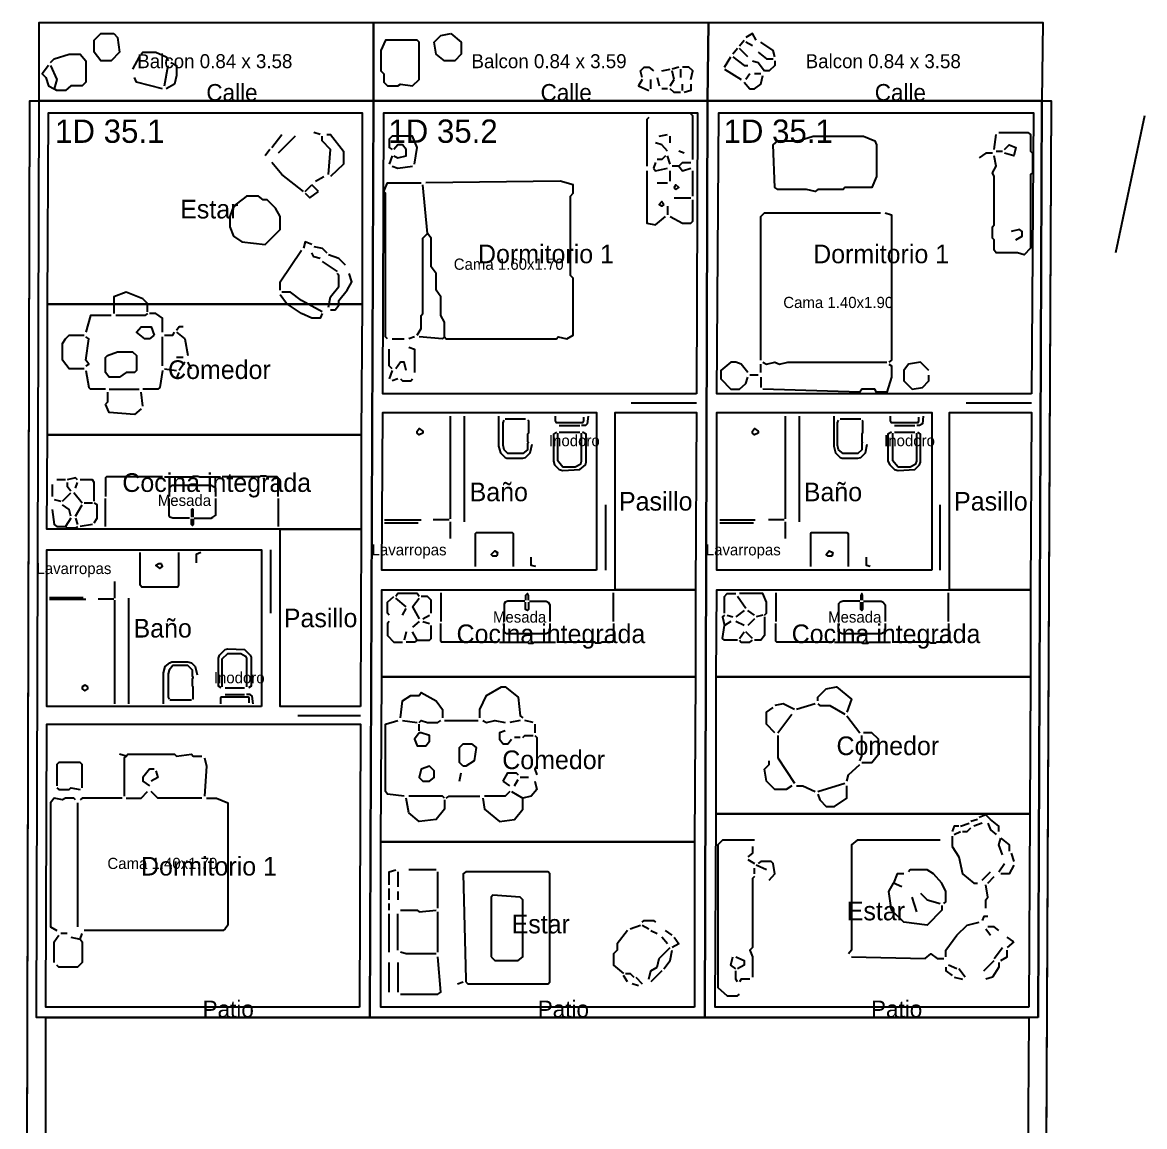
# Model space of a CAD drawing. Header units: metres. Extents: x 0 to 131, y 0 to 32.
# Drawn here: x 0 to 12.02, y 20.22 to 32.05 of the extents above; entities that cross this region are included whole.
import ezdxf

# ---------------------------------------------------------------- set-up
doc = ezdxf.new("R2010")
doc.units = ezdxf.units.M
for name, color, linetype in [('Trazo_Cotas', 9, 'Continuous'), ('Trazo_Entrada', 1, 'Continuous'), ('Trazo_Equipamiento', 8, 'Continuous'), ('Trazo_Estancias', 3, 'Continuous'), ('Trazo_Fachada', 30, 'Continuous'), ('Trazo_Medianeras', 8, 'Continuous'), ('Trazo_Norte', 1, 'Continuous'), ('Trazo_Pasillo', 9, 'Continuous'), ('Trazo_Puertas', 1, 'Continuous'), ('Trazo_Terreno', 7, 'Continuous'), ('Trazo_Unidad', 7, 'Continuous'), ('Trazo_Ventanas', 5, 'Continuous')]:
    doc.layers.add(name, color=color, linetype=linetype)

msp = doc.modelspace()

# ---------------------------------------------------------------- linework, layer by layer
at = {"layer": 'Trazo_Cotas'}
for points in [[(3.76, 31.21), (0.18, 31.21), (0.18, 32.05), (3.76, 32.05)], [(7.34, 31.21), (3.76, 31.21), (3.76, 32.05), (7.35, 32.05)], [(10.92, 31.21), (7.34, 31.21), (7.35, 32.05), (10.93, 32.05)]]:
    msp.add_lwpolyline(points, close=True, dxfattribs=at)
at = {"layer": 'Trazo_Entrada'}
for p, q in [((3.61, 21.39), (2.39, 21.39)), ((5.52, 21.39), (3.84, 21.39)), ((9.1, 21.39), (7.42, 21.39))]:
    msp.add_line(p, q, dxfattribs=at)
at = {"layer": 'Trazo_Equipamiento', "color": 9}
for p, q in [((7.68, 31.8), (7.73, 31.86)), ((7.66, 31.77), (7.61, 31.71)), ((7.77, 31.68), (7.68, 31.77)), ((7.82, 31.8), (7.75, 31.84)), ((1.25, 31.68), (1.18, 31.55)), ((7.52, 31.57), (7.59, 31.68)), ((1.52, 31.37), (1.56, 31.59)), ((6.85, 31.53), (6.94, 31.55)), ((7.03, 31.57), (6.96, 31.55)), ((6.98, 31.44), (6.96, 31.53)), ((7.05, 31.55), (7.05, 31.46)), ((7.52, 31.55), (7.7, 31.44)), ((7.79, 31.5), (7.75, 31.44)), ((7.91, 31.5), (7.84, 31.5)), ((6.73, 31.34), (6.73, 31.44)), ((6.8, 31.46), (6.82, 31.37)), ((6.94, 31.37), (6.98, 31.44)), ((7.07, 31.32), (7.07, 31.39)), ((6.91, 31.34), (6.85, 31.34)), ((2.67, 30.71), (2.78, 30.85)), ((2.92, 30.83), (2.74, 30.65)), ((3.19, 30.85), (3.12, 30.87)), ((6.82, 30.83), (6.91, 30.85)), ((6.94, 30.76), (6.94, 30.83)), ((10.41, 30.69), (10.43, 30.85)), ((2.65, 30.69), (2.6, 30.62)), ((7.09, 30.65), (7.03, 30.67)), ((10.43, 30.67), (10.5, 30.67)), ((3.96, 30.62), (3.93, 30.53)), ((6.78, 30.55), (6.76, 30.49)), ((6.94, 30.53), (6.91, 30.62)), ((6.94, 30.35), (6.94, 30.46)), ((7.03, 30.51), (6.96, 30.51)), ((7.18, 30.19), (7.18, 30.46)), ((3.03, 30.24), (3.1, 30.31)), ((3.17, 30.24), (3.1, 30.31)), ((3.14, 30.35), (3.23, 30.4)), ((4.34, 29.79), (4.29, 30.31)), ((6.8, 30.33), (6.91, 30.33)), ((6.91, 30.08), (6.91, 29.99)), ((6.98, 30.17), (7.16, 30.17)), ((3.21, 29.49), (3.37, 29.38)), ((1.5, 28.37), (1.5, 28.68)), ((3.96, 28.66), (4.09, 28.66)), ((4.2, 28.68), (4.14, 28.66)), ((1.72, 28.46), (1.65, 28.46)), ((1.74, 28.41), (1.68, 28.32)), ((1.81, 28.34), (1.77, 28.41)), ((7.91, 28.3), (7.91, 28.39)), ((0.68, 28.32), (0.71, 28.14)), ((1.52, 28.34), (1.65, 28.32)), ((1.65, 28.23), (1.68, 28.3)), ((3.96, 28.32), (3.93, 28.23)), ((7.88, 28.27), (7.79, 28.27)), ((7.91, 28.25), (7.91, 28.14)), ((4.02, 28.23), (3.96, 28.21)), ((0.93, 28.12), (1.25, 28.12)), ((1.29, 27.94), (1.27, 28.09)), ((1.27, 27.91), (1.2, 27.85)), ((0.32, 27.1), (0.32, 26.97)), ((0.46, 27.15), (0.37, 27.15)), ((0.57, 27.06), (0.59, 27.12)), ((0.34, 26.94), (0.41, 26.92)), ((0.43, 26.92), (0.52, 27.01)), ((0.64, 26.9), (0.55, 27.01)), ((0.57, 26.76), (0.64, 26.88)), ((0.75, 26.9), (0.66, 26.9)), ((0.52, 26.74), (0.46, 26.65)), ((0.57, 26.74), (0.59, 26.67)), ((0.75, 26.67), (0.62, 26.65)), ((4.11, 25.79), (4, 25.88)), ((4.18, 25.79), (4.25, 25.88)), ((7.52, 25.72), (7.52, 25.9)), ((7.75, 25.77), (7.66, 25.9)), ((4.07, 25.7), (4.11, 25.77)), ((4.18, 25.79), (4.25, 25.66)), ((7.73, 25.75), (7.64, 25.68)), ((7.84, 25.7), (7.77, 25.75)), ((4.25, 25.63), (4.18, 25.57)), ((4.29, 25.66), (4.36, 25.7)), ((4.29, 25.63), (4.36, 25.61)), ((7.59, 25.63), (7.52, 25.59)), ((7.55, 25.7), (7.61, 25.68)), ((7.73, 25.59), (7.64, 25.63)), ((7.84, 25.66), (7.77, 25.59)), ((7.93, 25.7), (7.86, 25.68)), ((4.11, 25.52), (4.09, 25.43)), ((4.23, 25.43), (4.18, 25.52)), ((7.68, 25.45), (7.73, 25.52)), ((7.82, 25.45), (7.75, 25.52)), ((8.49, 24.75), (8.29, 24.69)), ((4.07, 24.57), (4.23, 24.55)), ((4.25, 24.46), (4.25, 24.53)), ((4.52, 24.57), (4.88, 24.57)), ((5.33, 24.57), (5.22, 24.55)), ((5.47, 24.55), (5.38, 24.57)), ((5.49, 24.53), (5.49, 24.44)), ((8.09, 24.44), (8.24, 24.64)), ((8.83, 24.62), (8.97, 24.44)), ((5.33, 24.39), (5.27, 24.39)), ((1.11, 24.19), (1.04, 24.21)), ((4.68, 23.92), (4.7, 24.01)), ((5.22, 23.87), (5.15, 23.92)), ((5.27, 23.87), (5.31, 23.94)), ((5.42, 23.96), (5.33, 23.96)), ((5.24, 23.81), (5.36, 23.74)), ((8.52, 23.81), (8.81, 23.9)), ((0.59, 23.69), (0.59, 22.36)), ((10.05, 23.44), (10.14, 23.47)), ((10.23, 23.51), (10.16, 23.49)), ((10.28, 23.47), (10.19, 23.44)), ((9.98, 23.35), (10.05, 23.38)), ((7.77, 23.08), (7.84, 23.04)), ((10.59, 23.15), (10.62, 23.06)), ((4.43, 22.97), (4.14, 22.97)), ((7.84, 22.93), (7.84, 22.99)), ((7.97, 22.97), (7.86, 23.02)), ((10.46, 22.95), (10.52, 23.04)), ((4.02, 22.95), (4.02, 22.79)), ((4.45, 22.56), (4.45, 22.95)), ((10.28, 22.86), (10.37, 22.95)), ((10.34, 22.83), (10.41, 22.9)), ((3.93, 22.65), (3.93, 22.77)), ((4.02, 22.74), (4.02, 22.65)), ((9.42, 22.79), (9.33, 22.83)), ((3.93, 22.54), (3.93, 22.61)), ((9.58, 22.52), (9.53, 22.68)), ((3.93, 22.09), (3.93, 22.5)), ((4.02, 22.11), (4.02, 22.5)), ((4.45, 22.09), (4.45, 22.52)), ((6.51, 22.34), (6.62, 22.38)), ((6.64, 22.38), (6.71, 22.34)), ((0.48, 22.29), (0.41, 22.29)), ((0.52, 22.25), (0.62, 22.23)), ((0.62, 22.23), (0.64, 22.29)), ((6.73, 22.32), (6.8, 22.29)), ((6.91, 22.18), (6.85, 22.25)), ((6.96, 22.27), (6.89, 22.32)), ((10.32, 22.34), (10.37, 22.27)), ((10.62, 22.2), (10.55, 22.25)), ((10.41, 22.02), (10.5, 22.14)), ((10.62, 22.2), (10.55, 22.14)), ((10.3, 21.89), (10.41, 22)), ((3.93, 21.66), (3.93, 21.98)), ((4.02, 21.98), (4.02, 21.66)), ((6.85, 21.89), (6.73, 21.77)), ((10.01, 21.91), (9.92, 21.95)), ((10.1, 21.82), (10.03, 21.91)), ((4.66, 21.75), (4.72, 21.77)), ((6.48, 21.77), (6.44, 21.84)), ((6.57, 21.82), (6.64, 21.75)), ((9.98, 21.82), (10.07, 21.8)), ((6.6, 21.73), (6.53, 21.75))]:
    msp.add_line(p, q, dxfattribs=at)
at = {"layer": 'Trazo_Equipamiento', "color": 8}
for p, q in [((4.58, 27.83), (4.58, 26.73)), ((4.73, 27.83), (4.73, 26.7)), ((5.39, 27.8), (5.17, 27.8)), ((8.17, 27.83), (8.17, 26.73)), ((8.32, 27.83), (8.32, 26.7)), ((8.98, 27.8), (8.76, 27.8)), ((5.75, 27.73), (5.97, 27.73)), ((5.75, 27.66), (5.97, 27.66)), ((9.34, 27.73), (9.56, 27.73)), ((9.34, 27.66), (9.56, 27.66)), ((0.89, 26.65), (0.89, 26.95)), ((2.74, 26.95), (2.74, 26.65)), ((3.88, 26.72), (4.27, 26.72)), ((3.88, 26.69), (4.24, 26.69)), ((4.57, 26.72), (4.4, 26.72)), ((4.58, 26.7), (4.58, 26.52)), ((7.47, 26.72), (7.85, 26.72)), ((7.47, 26.69), (7.83, 26.69)), ((8.16, 26.72), (7.99, 26.72)), ((8.17, 26.7), (8.17, 26.52)), ((0.99, 25.88), (0.99, 26.06)), ((0.29, 25.89), (0.65, 25.89)), ((0.29, 25.87), (0.68, 25.87)), ((0.98, 25.87), (0.81, 25.87)), ((0.99, 24.75), (0.99, 25.86)), ((1.14, 24.75), (1.14, 25.88)), ((4.48, 25.94), (4.48, 25.63)), ((6.33, 25.63), (6.33, 25.94)), ((8.07, 25.94), (8.07, 25.63)), ((9.92, 25.63), (9.92, 25.94)), ((2.17, 24.92), (2.38, 24.92)), ((1.81, 24.79), (1.58, 24.79)), ((2.17, 24.85), (2.38, 24.85))]:
    msp.add_line(p, q, dxfattribs=at)
at = {"layer": 'Trazo_Equipamiento', "color": 9}
for points in [[(0.98, 31.93), (1.02, 31.89), (1.04, 31.73), (0.95, 31.64), (0.84, 31.64), (0.77, 31.73), (0.77, 31.86), (0.84, 31.93)], [(3.87, 31.5), (3.87, 31.41), (3.91, 31.37), (4.02, 31.37), (4.05, 31.39), (4.18, 31.37), (4.25, 31.44), (4.25, 31.84), (4.23, 31.86), (3.89, 31.86), (3.84, 31.75), (3.84, 31.53)], [(4.59, 31.93), (4.7, 31.84), (4.7, 31.71), (4.63, 31.64), (4.52, 31.64), (4.43, 31.71), (4.41, 31.84), (4.48, 31.91)], [(9.15, 30.4), (9.1, 30.28), (8.81, 30.28), (8.79, 30.26), (8.52, 30.26), (8.49, 30.24), (8.4, 30.26), (8.09, 30.26), (8.06, 30.28), (8.04, 30.74), (8.09, 30.78), (8.31, 30.78), (8.47, 30.83), (9.01, 30.83), (9.13, 30.78), (9.15, 30.74)], [(7, 30.26), (7.03, 30.28), (7, 30.31), (6.98, 30.28)], [(2.38, 30.17), (2.26, 30.08), (2.22, 29.97), (2.22, 29.86), (2.26, 29.76), (2.35, 29.7), (2.6, 29.67), (2.76, 29.83), (2.76, 29.97), (2.71, 30.06), (2.62, 30.15), (2.58, 30.15), (2.53, 30.19), (2.4, 30.19)], [(6.87, 30.1), (6.85, 30.08), (6.82, 30.1), (6.85, 30.13)], [(1.41, 28.7), (1.36, 28.66), (1.31, 28.66), (1.22, 28.73), (1.27, 28.79), (1.38, 28.79)], [(0.91, 28.48), (1.02, 28.52), (1.18, 28.52), (1.22, 28.48), (1.22, 28.32), (1.2, 28.3), (1.11, 28.3), (1.04, 28.25), (0.93, 28.25), (0.89, 28.3), (0.89, 28.46)], [(4.25, 24.44), (4.2, 24.37), (4.23, 24.3), (4.32, 24.3), (4.36, 24.35), (4.36, 24.41), (4.27, 24.44)], [(4.72, 24.08), (4.68, 24.12), (4.68, 24.28), (4.72, 24.32), (4.81, 24.32), (4.86, 24.28), (4.84, 24.14), (4.75, 24.08)], [(4.27, 24.05), (4.25, 23.96), (4.29, 23.92), (4.36, 23.92), (4.41, 23.96), (4.41, 24.03), (4.36, 24.08)], [(4.75, 21.77), (4.77, 21.75), (5.63, 21.75), (5.65, 21.77), (5.65, 22.93), (5.63, 22.95), (4.75, 22.95), (4.72, 22.93), (4.75, 21.8)], [(5.02, 22.04), (5.06, 22), (5.31, 22), (5.36, 22.04), (5.36, 22.65), (5.33, 22.68), (5.04, 22.7), (5.02, 22.68)]]:
    msp.add_lwpolyline(points, close=True, dxfattribs=at)
for points in [[(7.86, 31.86), (7.82, 31.93), (7.75, 31.89)], [(8.06, 31.68), (8.04, 31.75), (7.91, 31.84)], [(0.3, 31.62), (0.34, 31.66), (0.5, 31.71), (0.62, 31.71), (0.68, 31.64), (0.68, 31.41), (0.64, 31.37), (0.52, 31.37), (0.46, 31.32), (0.37, 31.32), (0.34, 31.34)], [(1.27, 31.71), (1.29, 31.73), (1.43, 31.73), (1.54, 31.68), (1.56, 31.64)], [(1.59, 31.62), (1.65, 31.59), (1.65, 31.48), (1.63, 31.39), (1.54, 31.34)], [(7.61, 31.68), (7.73, 31.59), (7.77, 31.59)], [(7.82, 31.64), (7.88, 31.62), (7.95, 31.53)], [(7.88, 31.73), (7.97, 31.66), (8.04, 31.66)], [(8.06, 31.64), (8.06, 31.59), (8, 31.53), (7.95, 31.53)], [(0.28, 31.59), (0.21, 31.5), (0.25, 31.46), (0.28, 31.37), (0.34, 31.34)], [(0.3, 31.59), (0.37, 31.44), (0.34, 31.34)], [(6.64, 31.46), (6.62, 31.53), (6.66, 31.57), (6.71, 31.57), (6.76, 31.53)], [(7.16, 31.44), (7.18, 31.53), (7.14, 31.57), (7.07, 31.57)], [(1.5, 31.34), (1.22, 31.41), (1.2, 31.46)], [(6.64, 31.44), (6.6, 31.37), (6.71, 31.32)], [(7.16, 31.39), (7.16, 31.32), (7.09, 31.3)], [(7.73, 31.41), (7.79, 31.34), (7.84, 31.34), (7.91, 31.39), (7.93, 31.48)], [(7.05, 31.3), (6.98, 31.3), (6.94, 31.34)], [(6.71, 31.03), (6.69, 31.01), (6.69, 30.51)], [(7.18, 30.58), (7.18, 31.05), (7.16, 31.07)], [(3.28, 30.42), (3.3, 30.69), (3.21, 30.78), (3.21, 30.83)], [(3.26, 30.85), (3.3, 30.85), (3.44, 30.67), (3.44, 30.53), (3.3, 30.4)], [(4.2, 30.53), (4.23, 30.71), (4.18, 30.83), (3.96, 30.83), (3.93, 30.8), (3.93, 30.71), (3.96, 30.69)], [(10.46, 30.87), (10.77, 30.87), (10.8, 30.85), (10.8, 30.67), (10.82, 30.65), (10.82, 30.44), (10.8, 30.42), (10.8, 29.63), (10.73, 29.56), (10.66, 29.58), (10.43, 29.58), (10.41, 29.61), (10.41, 29.72), (10.39, 29.74), (10.39, 29.86), (10.41, 29.88), (10.41, 30.4), (10.39, 30.44), (10.43, 30.51), (10.41, 30.62)], [(3.98, 30.62), (4.02, 30.6), (4.11, 30.62), (4.11, 30.69), (4.07, 30.74), (4.02, 30.74), (3.98, 30.69)], [(6.91, 30.67), (6.85, 30.74), (6.78, 30.76)], [(10.52, 30.69), (10.57, 30.74), (10.64, 30.71), (10.62, 30.62), (10.52, 30.65)], [(3.01, 30.24), (2.78, 30.42), (2.67, 30.55)], [(6.89, 30.62), (6.85, 30.58), (6.8, 30.58)], [(7.03, 30.51), (7.07, 30.55), (7.16, 30.55)], [(10.39, 30.65), (10.32, 30.65), (10.25, 30.6)], [(3.96, 30.51), (4.02, 30.49), (4.18, 30.51)], [(6.69, 30.46), (6.69, 29.9), (6.78, 29.88), (6.89, 29.97)], [(6.76, 30.49), (6.78, 30.46), (6.91, 30.49)], [(7.03, 30.51), (7.07, 30.46), (7.16, 30.49)], [(3.91, 28.66), (3.89, 28.68), (3.89, 30.22), (3.87, 30.24), (3.91, 30.33), (4.27, 30.33)], [(4.52, 28.68), (4.54, 28.66), (5.72, 28.66), (5.74, 28.68), (5.83, 28.66), (5.9, 28.7), (5.9, 29.31), (5.87, 29.34), (5.87, 30.19), (5.9, 30.22), (5.9, 30.31), (5.76, 30.35), (4.32, 30.33)], [(3.03, 30.22), (3.08, 30.17), (3.17, 30.24)], [(6.94, 29.97), (7.07, 29.9), (7.16, 29.9), (7.18, 29.92), (7.18, 30.15)], [(7.91, 28.43), (7.91, 29.97), (7.95, 30.01), (9.19, 30.01)], [(9.24, 30.01), (9.31, 29.99), (9.31, 28.43), (9.28, 28.41)], [(10.64, 29.72), (10.71, 29.76), (10.71, 29.81), (10.68, 29.83), (10.59, 29.81)], [(3.1, 29.67), (3.03, 29.7), (3.01, 29.63)], [(4.23, 28.7), (4.27, 28.77), (4.27, 28.91), (4.29, 28.93), (4.29, 29.74), (4.34, 29.79)], [(4.52, 28.68), (4.52, 28.84), (4.48, 28.91), (4.48, 29.11), (4.43, 29.18), (4.43, 29.36), (4.38, 29.43), (4.38, 29.74), (4.34, 29.79)], [(2.76, 29.18), (2.76, 29.27), (2.99, 29.61)], [(3.19, 29.52), (3.12, 29.54), (3.1, 29.58)], [(3.12, 29.65), (3.21, 29.63), (3.26, 29.58)], [(3.46, 29.45), (3.39, 29.52), (3.28, 29.56)], [(3.28, 29), (3.3, 29.11), (3.39, 29.22), (3.39, 29.34), (3.37, 29.36)], [(3.3, 28.97), (3.35, 28.97), (3.39, 29.02), (3.39, 29.07), (3.48, 29.18), (3.53, 29.27), (3.5, 29.36)], [(1.34, 28.95), (1.34, 29.04), (1.29, 29.09), (1.11, 29.16), (0.98, 29.11), (0.98, 28.93)], [(3.21, 28.93), (3.19, 28.88), (3.1, 28.88), (2.99, 28.93), (2.83, 29.04), (2.76, 29.13)], [(3.21, 28.95), (2.99, 29.07), (2.87, 29.16), (2.78, 29.16)], [(0.95, 28.91), (0.73, 28.91), (0.68, 28.73)], [(1.34, 28.93), (1.31, 28.91), (1, 28.91)], [(1.5, 28.73), (1.5, 28.88), (1.43, 28.93), (1.36, 28.93)], [(1.52, 28.7), (1.61, 28.7), (1.63, 28.73)], [(1.72, 28.79), (1.68, 28.79), (1.65, 28.75)], [(1.65, 28.73), (1.74, 28.66), (1.77, 28.48)], [(0.66, 28.34), (0.5, 28.34), (0.43, 28.43), (0.43, 28.61), (0.46, 28.66), (0.5, 28.7), (0.66, 28.7)], [(0.68, 28.37), (0.71, 28.39), (0.68, 28.43), (0.71, 28.66), (0.68, 28.68)], [(4.52, 28.68), (4.5, 28.66), (4.25, 28.68)], [(3.96, 28.34), (3.93, 28.37), (3.93, 28.55)], [(4.14, 28.57), (4.2, 28.55), (4.2, 28.3)], [(4.11, 28.32), (4.09, 28.41), (4.05, 28.41), (4, 28.34)], [(7.77, 28.3), (7.7, 28.39), (7.64, 28.41), (7.59, 28.41), (7.48, 28.32), (7.48, 28.23), (7.59, 28.12), (7.68, 28.12), (7.75, 28.18), (7.77, 28.25)], [(7.93, 28.41), (7.97, 28.39), (8.06, 28.41), (8.11, 28.39), (8.2, 28.41), (9.26, 28.41)], [(9.28, 28.39), (9.31, 28.37), (9.31, 28.25), (9.26, 28.09), (9.15, 28.09), (9.13, 28.12), (8.99, 28.12), (8.97, 28.09), (7.93, 28.12)], [(9.71, 28.32), (9.62, 28.41), (9.49, 28.39), (9.44, 28.32), (9.44, 28.21), (9.53, 28.12), (9.64, 28.14), (9.71, 28.21), (9.71, 28.27)], [(1.5, 28.32), (1.47, 28.14), (1.45, 28.12), (1.29, 28.12)], [(0.89, 28.12), (0.73, 28.12), (0.71, 28.14)], [(4.05, 28.23), (4.07, 28.21), (4.16, 28.21), (4.18, 28.23)], [(0.91, 28.09), (0.91, 27.98), (0.89, 27.96)], [(1.2, 27.85), (0.93, 27.87), (0.89, 27.96)], [(0.59, 27.15), (0.57, 27.17), (0.48, 27.15)], [(0.48, 27.12), (0.48, 27.08), (0.52, 27.03)], [(0.77, 26.92), (0.77, 27.12), (0.75, 27.15), (0.62, 27.15)], [(0.32, 26.83), (0.34, 26.67), (0.37, 26.65), (0.46, 26.65)], [(0.52, 26.76), (0.5, 26.83), (0.43, 26.88)], [(0.77, 26.69), (0.8, 26.74), (0.8, 26.88), (0.77, 26.9)], [(0.59, 26.65), (0.57, 26.63), (0.48, 26.63), (0.46, 26.65)], [(3.93, 25.7), (3.91, 25.72), (3.91, 25.84), (3.98, 25.9)], [(4.25, 25.9), (4.23, 25.93), (4.02, 25.93), (4, 25.9)], [(4.38, 25.72), (4.38, 25.86), (4.34, 25.9), (4.27, 25.9)], [(7.52, 25.9), (7.55, 25.93), (7.64, 25.93)], [(7.95, 25.7), (7.97, 25.72), (7.97, 25.84), (7.93, 25.93), (7.68, 25.93)], [(3.93, 25.63), (3.91, 25.61), (3.91, 25.48), (3.98, 25.41), (4.07, 25.41)], [(7.52, 25.7), (7.5, 25.68), (7.52, 25.59)], [(7.95, 25.68), (7.95, 25.48), (7.91, 25.43), (7.84, 25.43)], [(4.23, 25.43), (4.36, 25.43), (4.38, 25.45), (4.38, 25.59)], [(7.66, 25.43), (7.52, 25.43), (7.5, 25.45), (7.52, 25.59)], [(4.23, 25.43), (4.2, 25.41), (4.11, 25.41)], [(7.68, 25.43), (7.7, 25.41), (7.79, 25.41), (7.82, 25.43)], [(4.9, 24.6), (4.9, 24.69), (4.97, 24.84), (5.13, 24.93), (5.17, 24.93), (5.31, 24.82), (5.33, 24.62), (5.36, 24.6)], [(8.52, 24.78), (8.52, 24.82), (8.61, 24.91), (8.72, 24.93), (8.88, 24.8), (8.83, 24.66)], [(4.05, 24.6), (4.07, 24.78), (4.16, 24.84), (4.25, 24.84), (4.27, 24.87), (4.43, 24.78), (4.5, 24.69), (4.5, 24.6)], [(8.06, 24.44), (7.97, 24.53), (7.97, 24.66), (8.04, 24.71)], [(8.27, 24.69), (8.15, 24.75), (8.06, 24.73)], [(8.52, 24.75), (8.54, 24.73), (8.65, 24.73), (8.81, 24.64)], [(4.09, 23.76), (3.91, 23.78), (3.89, 23.81), (3.89, 24.53), (4.02, 24.57)], [(4.25, 24.55), (4.27, 24.57), (4.34, 24.55), (4.45, 24.55), (4.48, 24.57)], [(4.93, 24.57), (4.97, 24.55), (5.06, 24.57), (5.17, 24.55)], [(5.17, 24.46), (5.11, 24.44), (5.11, 24.37), (5.15, 24.32), (5.2, 24.32), (5.24, 24.37)], [(5.36, 24.39), (5.38, 24.41), (5.47, 24.41)], [(5.49, 24.41), (5.51, 24.39), (5.51, 24.08), (5.49, 24.05), (5.51, 23.99)], [(8.09, 24.41), (8.09, 24.17), (8.27, 23.9)], [(8.97, 24.14), (8.99, 24.19), (8.99, 24.41)], [(8.99, 24.12), (9.1, 24.12), (9.17, 24.21), (9.17, 24.37), (9.1, 24.44), (9.01, 24.44)], [(1.11, 24.19), (1.09, 24.17), (1.09, 23.76)], [(1.11, 24.19), (1.13, 24.21), (1.63, 24.21), (1.65, 24.19), (1.81, 24.21), (1.83, 24.19), (1.92, 24.19)], [(1.95, 24.17), (1.97, 24.08), (1.95, 23.76)], [(0.64, 23.85), (0.64, 24.1), (0.62, 24.12), (0.39, 24.12), (0.37, 24.1), (0.37, 23.87)], [(1.41, 24.05), (1.36, 24.05), (1.29, 23.96), (1.29, 23.92), (1.36, 23.87)], [(8.24, 23.87), (8.18, 23.83), (8.06, 23.83), (7.97, 23.92), (7.95, 24.05), (8, 24.1), (8, 24.14)], [(8.83, 23.92), (8.85, 23.99), (8.97, 24.1)], [(1.43, 24.03), (1.45, 23.96), (1.38, 23.92)], [(5.15, 23.92), (5.2, 24.01), (5.29, 24.01), (5.31, 23.99)], [(5.49, 23.92), (5.51, 23.83), (5.45, 23.76), (5.36, 23.74)], [(0.37, 23.85), (0.39, 23.83), (0.5, 23.83), (0.52, 23.85), (0.62, 23.83)], [(1.11, 23.74), (1.27, 23.74), (1.34, 23.81)], [(1.92, 23.74), (1.45, 23.74), (1.38, 23.81)], [(5.22, 23.81), (5.17, 23.76), (4.95, 23.76)], [(8.29, 23.87), (8.36, 23.87), (8.49, 23.81)], [(8.52, 23.78), (8.54, 23.72), (8.61, 23.65), (8.7, 23.65), (8.83, 23.74), (8.83, 23.87)], [(0.57, 23.72), (0.55, 23.74), (0.46, 23.74), (0.43, 23.72), (0.34, 23.74), (0.3, 23.69), (0.3, 22.36), (0.37, 22.32)], [(1.07, 23.74), (0.64, 23.74), (0.62, 23.72)], [(1.97, 23.74), (2.08, 23.74), (2.2, 23.69), (2.2, 22.38), (2.17, 22.34), (2.15, 22.32), (0.66, 22.32)], [(4.52, 23.72), (4.52, 23.62), (4.43, 23.51), (4.25, 23.49), (4.14, 23.58), (4.11, 23.74)], [(4.52, 23.74), (4.5, 23.76), (4.14, 23.76)], [(4.54, 23.74), (4.57, 23.76), (4.9, 23.76)], [(4.93, 23.74), (4.95, 23.62), (5.11, 23.49), (5.27, 23.51), (5.36, 23.62), (5.36, 23.74)], [(10.37, 23.51), (10.32, 23.56), (10.25, 23.53)], [(10.03, 23.44), (9.98, 23.44), (9.96, 23.38)], [(10.34, 23.47), (10.37, 23.4), (10.43, 23.35)], [(10.46, 23.38), (10.46, 23.44), (10.37, 23.51)], [(9.96, 23.33), (9.96, 23.22), (10.03, 23.11), (10.07, 22.93), (10.19, 22.83), (10.23, 22.83)], [(10.07, 23.38), (10.12, 23.38), (10.16, 23.42)], [(7.84, 23.29), (7.5, 23.29), (7.45, 23.24), (7.45, 21.71), (7.55, 21.62), (7.66, 21.62), (7.68, 21.64)], [(7.82, 23.22), (7.82, 23.15), (7.77, 23.11)], [(9.83, 23.29), (8.94, 23.29), (8.88, 23.24), (8.88, 22.11), (8.85, 22.07)], [(10.5, 23.13), (10.46, 23.24), (10.48, 23.31)], [(10.48, 23.31), (10.57, 23.24), (10.57, 23.17)], [(3.93, 22.81), (3.93, 22.95), (4, 22.97)], [(8, 22.86), (8.06, 22.93), (8.04, 23.04), (8.02, 23.06), (7.91, 23.06), (7.88, 23.04)], [(9.87, 22.61), (9.89, 22.63), (9.89, 22.74), (9.85, 22.83), (9.76, 22.93), (9.69, 22.97), (9.51, 22.97), (9.49, 22.95)], [(10.62, 23.02), (10.57, 22.93), (10.48, 22.93)], [(7.84, 22.9), (7.82, 22.88), (7.82, 22.14), (7.79, 22.11), (7.82, 22.04), (7.82, 21.82)], [(9.44, 22.93), (9.37, 22.93), (9.33, 22.83)], [(9.85, 22.59), (9.85, 22.54), (9.69, 22.38), (9.44, 22.41), (9.31, 22.54), (9.28, 22.74), (9.33, 22.83)], [(9.62, 22.72), (9.69, 22.65), (9.83, 22.61)], [(10.32, 22.56), (10.32, 22.65), (10.34, 22.68), (10.32, 22.81)], [(4.05, 22.54), (4.23, 22.54), (4.25, 22.52), (4.43, 22.54)], [(6.64, 22.41), (6.66, 22.43), (6.76, 22.43), (6.78, 22.41)], [(9.89, 22.04), (9.89, 22.11), (10.01, 22.27), (10.12, 22.38), (10.25, 22.41)], [(10.34, 22.47), (10.3, 22.47), (10.28, 22.43)], [(10.46, 22.32), (10.41, 22.36), (10.34, 22.36)], [(0.34, 21.98), (0.34, 22.2), (0.39, 22.27)], [(6.48, 22.32), (6.37, 22.18), (6.37, 22.11), (6.33, 22.07), (6.33, 21.95), (6.44, 21.86)], [(6.98, 22.25), (7.03, 22.18), (6.96, 22.14)], [(0.62, 22.23), (0.64, 22.2), (0.64, 21.98), (0.59, 21.93), (0.39, 21.93), (0.37, 21.95)], [(6.8, 21.93), (6.82, 22.02), (6.94, 22.14)], [(4.43, 22.07), (4.11, 22.07), (4.05, 22.09)], [(4.05, 21.64), (4.45, 21.64), (4.48, 21.66), (4.45, 22.04)], [(6.87, 21.91), (6.94, 22), (6.96, 22.11)], [(7.64, 21.91), (7.59, 21.95), (7.61, 22.04)], [(7.64, 22.04), (7.73, 22), (7.73, 21.95), (7.66, 21.91)], [(8.88, 22.04), (9.67, 22.02), (9.73, 22.07), (9.8, 22.02), (9.87, 22.02)], [(10.48, 22), (10.55, 22.04), (10.55, 22.11)], [(6.71, 21.8), (6.73, 21.89), (6.8, 21.93)], [(7.66, 21.77), (7.64, 21.8), (7.64, 21.89)], [(9.89, 21.93), (9.89, 21.89), (9.96, 21.84)], [(10.46, 21.98), (10.46, 21.93), (10.39, 21.82), (10.32, 21.8)], [(6.46, 21.86), (6.51, 21.86), (6.55, 21.82)], [(7.79, 21.8), (7.7, 21.8), (7.68, 21.77)]]:
    msp.add_lwpolyline(points, dxfattribs=at)
at = {"layer": 'Trazo_Equipamiento', "color": 8}
for points in [[(5.1, 27.83), (5.1, 27.51), (5.12, 27.44), (5.17, 27.39), (5.19, 27.38), (5.36, 27.38), (5.39, 27.39), (5.44, 27.44), (5.46, 27.53)], [(5.41, 27.79), (5.42, 27.78), (5.42, 27.65), (5.41, 27.64), (5.41, 27.56), (5.42, 27.55), (5.41, 27.54), (5.41, 27.47), (5.36, 27.43), (5.2, 27.43), (5.16, 27.47), (5.15, 27.52), (5.15, 27.76), (5.16, 27.79)], [(6.01, 27.82), (6.01, 27.78), (6, 27.76), (5.72, 27.76), (5.71, 27.78), (5.71, 27.83)], [(6.06, 27.83), (6.05, 27.75), (6.03, 27.73), (5.99, 27.73)], [(8.69, 27.83), (8.69, 27.51), (8.71, 27.44), (8.76, 27.39), (8.78, 27.38), (8.95, 27.38), (8.98, 27.39), (9.03, 27.44), (9.05, 27.53)], [(8.99, 27.79), (9, 27.78), (9, 27.65), (8.99, 27.64), (8.99, 27.56), (9, 27.55), (8.99, 27.54), (8.99, 27.47), (8.95, 27.43), (8.79, 27.43), (8.74, 27.47), (8.73, 27.52), (8.73, 27.76), (8.74, 27.79)], [(9.6, 27.82), (9.6, 27.78), (9.59, 27.76), (9.31, 27.76), (9.3, 27.78), (9.3, 27.83)], [(9.65, 27.83), (9.64, 27.75), (9.61, 27.73), (9.58, 27.73)], [(5.72, 27.66), (5.69, 27.64), (5.69, 27.35), (5.7, 27.31), (5.75, 27.26), (5.79, 27.25), (5.97, 27.26), (6.03, 27.31), (6.04, 27.34), (6.04, 27.64), (6, 27.66)], [(5.73, 27.65), (5.73, 27.36), (5.79, 27.29), (5.92, 27.29), (5.98, 27.32), (5.99, 27.35), (5.99, 27.65)], [(9.31, 27.66), (9.27, 27.64), (9.27, 27.35), (9.29, 27.31), (9.34, 27.26), (9.38, 27.25), (9.56, 27.26), (9.61, 27.31), (9.62, 27.34), (9.62, 27.64), (9.59, 27.66)], [(9.32, 27.65), (9.32, 27.36), (9.38, 27.29), (9.51, 27.29), (9.57, 27.32), (9.58, 27.35), (9.58, 27.65)], [(1.5, 27.18), (0.9, 27.18), (0.89, 27.17), (0.89, 26.97)], [(1.52, 27.18), (1.82, 27.18), (1.83, 27.19), (1.88, 27.19), (1.9, 27.18), (2.12, 27.18)], [(2.74, 26.97), (2.74, 27.17), (2.73, 27.18), (2.62, 27.18), (2.61, 27.19), (2.55, 27.19), (2.54, 27.18), (2.14, 27.18)], [(2.07, 26.97), (2.07, 27.06), (2.02, 27.09), (1.6, 27.09), (1.57, 27.06), (1.57, 26.97)], [(1.79, 26.74), (1.61, 26.74), (1.58, 26.75), (1.57, 26.76), (1.57, 26.95)], [(1.84, 26.74), (2.02, 26.74), (2.04, 26.75), (2.07, 26.77), (2.07, 26.95)], [(1.83, 26.75), (1.83, 26.83), (1.82, 26.84), (1.81, 26.83), (1.81, 26.75)], [(1.83, 26.73), (1.83, 26.67), (1.82, 26.66), (1.81, 26.67), (1.81, 26.73)], [(5.26, 26.22), (5.26, 26.57), (5.25, 26.58), (4.86, 26.58), (4.85, 26.57), (4.85, 26.22)], [(8.85, 26.22), (8.85, 26.57), (8.83, 26.58), (8.45, 26.58), (8.44, 26.57), (8.44, 26.22)], [(1.67, 26.37), (1.67, 26.02), (1.66, 26), (1.28, 26), (1.26, 26.02), (1.26, 26.37)], [(1.91, 26.37), (1.86, 26.35), (1.86, 26.26)], [(5.5, 26.22), (5.45, 26.23), (5.45, 26.32)], [(9.08, 26.22), (9.04, 26.23), (9.04, 26.32)], [(5.38, 25.85), (5.2, 25.85), (5.17, 25.84), (5.16, 25.82), (5.16, 25.63)], [(5.42, 25.86), (5.42, 25.91), (5.41, 25.93), (5.39, 25.91), (5.39, 25.86)], [(5.43, 25.85), (5.61, 25.85), (5.63, 25.84), (5.65, 25.81), (5.65, 25.63)], [(8.97, 25.85), (8.79, 25.85), (8.76, 25.84), (8.74, 25.82), (8.74, 25.63)], [(9, 25.86), (9, 25.91), (8.99, 25.93), (8.98, 25.91), (8.98, 25.86)], [(9.01, 25.85), (9.2, 25.85), (9.22, 25.84), (9.24, 25.81), (9.24, 25.63)], [(5.42, 25.84), (5.42, 25.76), (5.41, 25.75), (5.39, 25.76), (5.39, 25.84)], [(9, 25.84), (9, 25.76), (8.99, 25.75), (8.98, 25.76), (8.98, 25.84)], [(5.09, 25.41), (4.49, 25.41), (4.48, 25.42), (4.48, 25.61)], [(5.65, 25.61), (5.65, 25.52), (5.61, 25.5), (5.19, 25.5), (5.16, 25.52), (5.16, 25.61)], [(6.33, 25.61), (6.33, 25.42), (6.32, 25.41), (6.21, 25.41), (6.19, 25.4), (6.14, 25.4), (6.13, 25.41), (5.73, 25.41)], [(8.68, 25.41), (8.08, 25.41), (8.07, 25.42), (8.07, 25.61)], [(9.24, 25.61), (9.24, 25.52), (9.2, 25.5), (8.78, 25.5), (8.74, 25.52), (8.74, 25.61)], [(9.92, 25.61), (9.92, 25.42), (9.91, 25.41), (9.79, 25.41), (9.78, 25.4), (9.73, 25.4), (9.71, 25.41), (9.32, 25.41)], [(5.11, 25.41), (5.41, 25.41), (5.42, 25.4), (5.47, 25.4), (5.48, 25.41), (5.71, 25.41)], [(8.7, 25.41), (8.99, 25.41), (9, 25.4), (9.06, 25.4), (9.07, 25.41), (9.3, 25.41)], [(2.13, 24.92), (2.1, 24.94), (2.1, 25.24), (2.11, 25.27), (2.17, 25.33), (2.2, 25.34), (2.38, 25.33), (2.44, 25.27), (2.45, 25.25), (2.45, 24.94), (2.42, 24.92)], [(2.14, 24.93), (2.14, 25.23), (2.2, 25.29), (2.34, 25.29), (2.39, 25.26), (2.4, 25.24), (2.4, 24.93)], [(1.51, 24.75), (1.51, 25.08), (1.53, 25.15), (1.58, 25.19), (1.6, 25.2), (1.77, 25.2), (1.81, 25.19), (1.85, 25.15), (1.87, 25.06)], [(1.82, 24.8), (1.83, 24.81), (1.83, 24.93), (1.82, 24.94), (1.82, 25.02), (1.83, 25.03), (1.82, 25.05), (1.82, 25.11), (1.77, 25.16), (1.61, 25.16), (1.57, 25.11), (1.56, 25.07), (1.56, 24.82), (1.57, 24.8)], [(2.43, 24.76), (2.43, 24.81), (2.42, 24.82), (2.13, 24.82), (2.12, 24.81), (2.12, 24.75)], [(2.47, 24.75), (2.46, 24.83), (2.44, 24.85), (2.4, 24.85)]]:
    msp.add_lwpolyline(points, dxfattribs=at)
for points in [[(4.29, 27.65), (4.25, 27.63), (4.23, 27.65), (4.23, 27.67), (4.25, 27.7), (4.29, 27.67)], [(7.88, 27.65), (7.84, 27.63), (7.82, 27.65), (7.82, 27.67), (7.84, 27.7), (7.88, 27.67)], [(5.08, 26.33), (5.04, 26.33), (5.02, 26.35), (5.06, 26.39), (5.09, 26.37)], [(8.67, 26.33), (8.63, 26.33), (8.61, 26.35), (8.64, 26.39), (8.68, 26.37)], [(1.49, 26.25), (1.46, 26.25), (1.43, 26.23), (1.47, 26.2), (1.5, 26.22)], [(0.7, 24.93), (0.67, 24.95), (0.64, 24.93), (0.64, 24.91), (0.67, 24.89), (0.7, 24.91)]]:
    msp.add_lwpolyline(points, close=True, dxfattribs=at)
at = {"layer": 'Trazo_Estancias', "color": 2}
for points in [[(3.64, 29.03), (0.27, 29.03), (0.28, 31.08), (3.64, 31.08)], [(10.78, 21.5), (7.42, 21.5), (7.43, 23.57), (10.79, 23.57)], [(7.2, 21.5), (3.84, 21.5), (3.84, 23.27), (7.2, 23.27)]]:
    msp.add_lwpolyline(points, close=True, dxfattribs=at)
at = {"layer": 'Trazo_Estancias', "color": 5}
for points in [[(7.22, 28.07), (3.86, 28.07), (3.87, 31.08), (7.23, 31.08)], [(10.81, 28.07), (7.44, 28.07), (7.46, 31.08), (10.83, 31.08)], [(3.61, 21.5), (0.25, 21.5), (0.26, 24.53), (3.62, 24.53)]]:
    msp.add_lwpolyline(points, close=True, dxfattribs=at)
at = {"layer": 'Trazo_Estancias', "color": 40}
for points in [[(3.63, 27.63), (0.27, 27.63), (0.27, 29.03), (3.64, 29.03)], [(7.2, 23.27), (3.84, 23.27), (3.85, 25.04), (7.21, 25.04)], [(10.79, 23.57), (7.43, 23.57), (7.43, 25.04), (10.8, 25.04)]]:
    msp.add_lwpolyline(points, close=True, dxfattribs=at)
at = {"layer": 'Trazo_Estancias', "color": 4}
for points in [[(6.15, 26.18), (3.85, 26.18), (3.86, 27.87), (6.15, 27.87)], [(9.74, 26.18), (7.44, 26.18), (7.44, 27.87), (9.74, 27.87)], [(2.56, 24.72), (0.26, 24.72), (0.26, 26.4), (2.56, 26.4)]]:
    msp.add_lwpolyline(points, close=True, dxfattribs=at)
at = {"layer": 'Trazo_Estancias', "color": 8}
for points in [[(7.21, 25.97), (6.35, 25.97), (6.35, 27.87), (7.22, 27.87)], [(10.8, 25.97), (9.93, 25.97), (9.93, 27.87), (10.81, 27.87)], [(3.62, 24.72), (2.76, 24.72), (2.76, 26.62), (3.63, 26.62)]]:
    msp.add_lwpolyline(points, close=True, dxfattribs=at)
at = {"layer": 'Trazo_Estancias', "color": 30}
for points in [[(3.63, 26.62), (0.26, 26.62), (0.27, 27.63), (3.63, 27.63)], [(7.21, 25.04), (3.85, 25.04), (3.85, 25.97), (7.21, 25.97)], [(10.8, 25.04), (7.43, 25.04), (7.44, 25.97), (10.8, 25.97)]]:
    msp.add_lwpolyline(points, close=True, dxfattribs=at)
at = {"layer": 'Trazo_Fachada'}
for p, q in [((3.76, 31.21), (0.18, 31.21)), ((7.34, 31.21), (3.76, 31.21)), ((10.92, 31.21), (7.34, 31.21)), ((3.72, 21.39), (0.15, 21.39)), ((7.31, 21.39), (3.72, 21.39)), ((10.88, 21.39), (7.31, 21.39))]:
    msp.add_line(p, q, dxfattribs=at)
at = {"layer": 'Trazo_Medianeras'}
for p, q in [((0, 0), (0.08, 31.21)), ((0.15, 21.39), (0.18, 31.21)), ((11.02, 31.21), (10.87, 0)), ((10.88, 21.39), (10.92, 31.21))]:
    msp.add_line(p, q, dxfattribs=at)
at = {"layer": 'Trazo_Norte'}
msp.add_line((12.02, 31.05), (11.71, 29.58), dxfattribs=at)
at = {"layer": 'Trazo_Pasillo'}
msp.add_lwpolyline([(10.74, 13.83), (2.36, 13.83), (2.38, 19.9), (0.25, 19.9), (0.25, 21.39), (10.78, 21.39), (10.77, 19.89), (3.8, 19.89), (3.8, 15.32), (10.75, 15.32)], close=True, dxfattribs=at)
at = {"layer": 'Trazo_Puertas'}
for p, q in [((7.22, 27.97), (6.52, 27.97)), ((10.81, 27.97), (10.11, 27.97)), ((6.25, 26.18), (6.25, 26.88)), ((9.83, 26.18), (9.83, 26.88)), ((2.66, 25.72), (2.66, 26.4)), ((3.62, 24.62), (2.95, 24.62))]:
    msp.add_line(p, q, dxfattribs=at)
at = {"layer": 'Trazo_Terreno'}
msp.add_lwpolyline([(10.87, 0), (0, 0), (0.08, 31.21), (11.02, 31.21)], close=True, dxfattribs=at)
at = {"layer": 'Trazo_Unidad'}
for points in [[(3.72, 21.39), (0.15, 21.39), (0.18, 31.21), (3.76, 31.21)], [(7.31, 21.39), (3.72, 21.39), (3.76, 31.21), (7.34, 31.21)], [(10.88, 21.39), (7.31, 21.39), (7.34, 31.21), (10.92, 31.21)]]:
    msp.add_lwpolyline(points, close=True, dxfattribs=at)
at = {"layer": 'Trazo_Ventanas'}
for p, q in [((3.64, 31.21), (0.28, 31.21)), ((7.23, 31.21), (3.87, 31.21)), ((10.83, 31.21), (7.46, 31.21)), ((2.39, 21.39), (0.25, 21.39)), ((7.19, 21.39), (5.52, 21.39)), ((10.78, 21.39), (9.1, 21.39))]:
    msp.add_line(p, q, dxfattribs=at)

# ---------------------------------------------------------------- texts
at = {"layer": 'Trazo_Cotas'}
for s, p in [('Balcon 0.84 x 3.58', (1.23, 31.56)), ('Balcon 0.84 x 3.59', (4.81, 31.56)), ('Balcon 0.84 x 3.58', (8.39, 31.56))]:
    msp.add_text(s, height=0.15, dxfattribs=at).set_placement(p)
at = {"layer": 'Trazo_Equipamiento', "color": 8}
for s, p in [('Cama 1.60x1.70', (4.62, 29.4)), ('Cama 1.40x1.90', (8.15, 28.99)), ('Inodoro', (5.64, 27.51)), ('Inodoro', (9.23, 27.51)), ('Mesada', (1.45, 26.87)), ('Lavarropas', (3.74, 26.34)), ('Lavarropas', (7.32, 26.34)), ('Lavarropas', (0.15, 26.14)), ('Mesada', (5.04, 25.62)), ('Mesada', (8.63, 25.62)), ('Inodoro', (2.05, 24.97)), ('Cama 1.40x1.70', (0.91, 22.98))]:
    msp.add_text(s, height=0.12, dxfattribs=at).set_placement(p)
at = {"layer": 'Trazo_Estancias', "color": 2}
for p in [(1.69, 29.95), (8.83, 22.43), (5.24, 22.29)]:
    msp.add_text('Estar', height=0.2, dxfattribs=at).set_placement(p)
at = {"layer": 'Trazo_Estancias', "color": 5}
for p in [(4.88, 29.47), (8.47, 29.47), (1.27, 22.91)]:
    msp.add_text('Dormitorio 1', height=0.2, dxfattribs=at).set_placement(p)
at = {"layer": 'Trazo_Estancias', "color": 40}
for p in [(1.56, 28.23), (8.72, 24.2), (5.14, 24.05)]:
    msp.add_text('Comedor', height=0.2, dxfattribs=at).set_placement(p)
at = {"layer": 'Trazo_Estancias', "color": 30}
for p in [(1.07, 27.02), (4.65, 25.4), (8.24, 25.4)]:
    msp.add_text('Cocina integrada', height=0.2, dxfattribs=at).set_placement(p)
at = {"layer": 'Trazo_Estancias', "color": 4}
for p in [(4.79, 26.92), (8.37, 26.92), (1.19, 25.46)]:
    msp.add_text('Baño', height=0.2, dxfattribs=at).set_placement(p)
at = {"layer": 'Trazo_Estancias', "color": 8}
for p in [(6.39, 26.82), (9.98, 26.82), (2.8, 25.57)]:
    msp.add_text('Pasillo', height=0.2, dxfattribs=at).set_placement(p)
at = {"layer": 'Trazo_Fachada'}
for s, p in [('Calle', (1.97, 31.21)), ('Calle', (5.55, 31.21)), ('Calle', (9.13, 31.21)), ('Patio', (1.93, 21.39)), ('Patio', (5.52, 21.39)), ('Patio', (9.09, 21.39))]:
    msp.add_text(s, height=0.18, dxfattribs=at).set_placement(p)
at = {"layer": 'Trazo_Unidad'}
for s, p in [('1D 35.1', (0.35, 30.76)), ('1D 35.2', (3.92, 30.76)), ('1D 35.1', (7.51, 30.76))]:
    msp.add_text(s, height=0.25, dxfattribs=at).set_placement(p)

doc.saveas('drawing.dxf')
